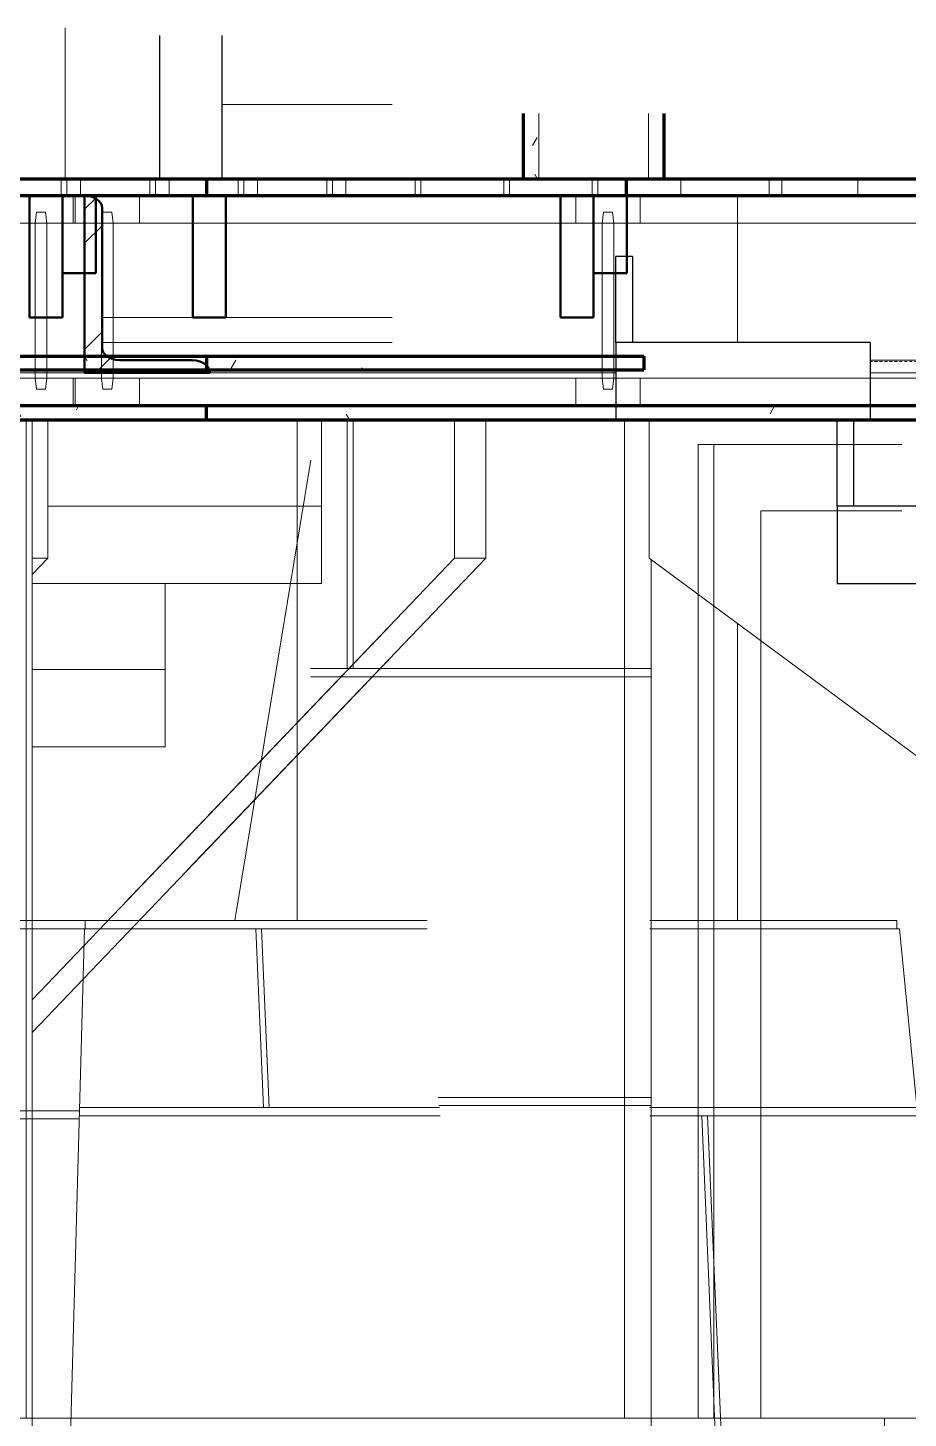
# Model space of a CAD drawing. Header units: inches. Extents: x -536 to 545, y -65 to 280.
# Drawn here: x -167.8 to -128, y 40.5 to 103.3 of the extents above; entities that cross this region are included whole.
import ezdxf

# ---------------------------------------------------------------- set-up
doc = ezdxf.new("R2010")
doc.units = ezdxf.units.IN
doc.header["$MEASUREMENT"] = 0
doc.linetypes.add('Dash 1_16_', pattern=[0.125, 0.0625, -0.0625])
doc.linetypes.add('Hidden 1_8_', pattern=[0.1875, 0.125, -0.0625])
for name, color, linetype, lineweight in [('A-CLNG', 13, 'Continuous', 13), ('A-CLNG-PATT', 13, 'Continuous', 70), ('A-DOOR', 31, 'Continuous', 13), ('A-DOOR-FRAM', 31, 'Continuous', 9), ('A-FLOR', 192, 'Continuous', 13), ('A-FLOR-PATT', 8, 'Continuous', 13), ('A-WALL', 113, 'Continuous', 13), ('A-WALL-PATT', 111, 'Continuous', 13), ('I-WALL', 2, 'Continuous', 13), ('M-HVAC-CDFF', 50, 'Continuous', 9), ('Q-CASE', 31, 'Continuous', 9), ('Q-SPCQ', 91, 'Continuous', 9), ('S-BEAM', 12, 'Continuous', 9), ('S-STRS', 31, 'Continuous', 9)]:
    doc.layers.add(name, color=color, linetype=linetype, lineweight=lineweight)
pattern_1 = [(0, (-318.29, 0), (10.24, 2.56), [0.422, -7.258, 0.422, -7.258, -40.96]), (0, (-318.29, 0), (10.24, 2.56), [-15.36, 0.422, -14.938, 0.422, -7.258, -17.92]), (0, (-318.29, 0), (10.24, 2.56), [-38.4, 0.422, -4.698, 0.422, -12.378]), (120, (-314.45, 1.28), (-7.337025, 7.5881), [0.422, -7.258, 0.422, -7.258, -40.96]), (120, (-314.45, 1.28), (-7.337025, 7.5881), [-15.36, 0.422, -14.938, 0.422, -7.258, -17.92]), (120, (-314.45, 1.28), (-7.337025, 7.5881), [-38.4, 0.422, -4.698, 0.422, -12.378]), (240, (-313.17, 6.4), (-2.902975, -10.1481), [0.422, -7.258, 0.422, -7.258, -40.96]), (240, (-313.17, 6.4), (-2.902975, -10.1481), [-15.36, 0.422, -14.938, 0.422, -7.258, -17.92]), (240, (-313.17, 6.4), (-2.902975, -10.1481), [-38.4, 0.422, -4.698, 0.422, -12.378])]
pattern_2 = [(90, (-213.422, 72.288), (-4, 2e-16), [])]
pattern_3 = [(0, (-213.422, 72.288), (10.24, 2.56), [0.422, -7.258, 0.422, -7.258, -40.96]), (0, (-213.422, 72.288), (10.24, 2.56), [-15.36, 0.422, -14.938, 0.422, -7.258, -17.92]), (0, (-213.422, 72.288), (10.24, 2.56), [-38.4, 0.422, -4.698, 0.422, -12.378]), (120, (-209.582, 73.568), (-7.33703, 7.5881), [0.422, -7.258, 0.422, -7.258, -40.96]), (120, (-209.582, 73.568), (-7.33703, 7.5881), [-15.36, 0.422, -14.938, 0.422, -7.258, -17.92]), (120, (-209.582, 73.568), (-7.33703, 7.5881), [-38.4, 0.422, -4.698, 0.422, -12.378]), (240, (-208.302, 78.688), (-2.90297, -10.1481), [0.422, -7.258, 0.422, -7.258, -40.96]), (240, (-208.302, 78.688), (-2.90297, -10.1481), [-15.36, 0.422, -14.938, 0.422, -7.258, -17.92]), (240, (-208.302, 78.688), (-2.90297, -10.1481), [-38.4, 0.422, -4.698, 0.422, -12.378])]

# ---------------------------------------------------------------- blocks, each defined once
blk = doc.blocks.new('Single-Flush - 36_ x 80_-454776-Fireplace - Angled')
at = {"layer": 'A-DOOR-FRAM'}
for p, q in [((-137.5, 84.5), (-137.5, 40.5)), ((-137.5, 40.5), (-137.5, 84.5)), ((-137.5, 84.5), (-136.793, 84.5)), ((-136.793, 84.5), (-136.793, 40.5)), ((-128.29, 84.5), (-136.793, 84.5)), ((-134.672, 40.5), (-134.672, 81.5)), ((-134.672, 81.5), (-128.29, 81.5))]:
    blk.add_line(p, q, dxfattribs=at)
blk = doc.blocks.new('Trus Joist - TJI - TJI_ 210 _ 9 1_2_-1260010-Fireplace - Angled')
at = {"layer": 'S-BEAM'}
for p, q in [((-120.41, 95.75), (-120.41, 94.5)), ((-117.493, 95.75), (-120.41, 95.75)), ((-117.493, 94.5), (-117.493, 95.75)), ((-119.155, 95), (-119.216, 94.5)), ((-118.748, 95), (-119.155, 95)), ((-118.686, 94.5), (-118.748, 95)), ((-140.12, 94.5), (-120.41, 94.5)), ((-120.41, 94.5), (-117.493, 94.5)), ((-119.216, 94.5), (-119.216, 87.5)), ((-118.686, 87.5), (-118.686, 94.5)), ((-140.12, 87.5), (-120.41, 87.5)), ((-117.493, 87.5), (-120.41, 87.5)), ((-120.41, 87.5), (-120.41, 86.25)), ((-119.216, 87.5), (-119.155, 87)), ((-118.748, 87), (-118.686, 87.5)), ((-117.493, 86.25), (-117.493, 87.5)), ((-119.155, 87), (-118.748, 87)), ((-120.41, 86.25), (-117.493, 86.25))]:
    blk.add_line(p, q, dxfattribs=at)
blk = doc.blocks.new('Trus Joist - TJI - TJI_ 210 _ 9 1_2_-1260011-Fireplace - Angled')
at = {"layer": 'S-BEAM'}
for p, q in [((-143.037, 95.75), (-143.037, 94.5)), ((-140.12, 95.75), (-143.037, 95.75)), ((-140.12, 94.5), (-140.12, 95.75)), ((-141.782, 95), (-141.844, 94.5)), ((-141.375, 95), (-141.782, 95)), ((-141.314, 94.5), (-141.375, 95)), ((-162.748, 94.5), (-143.037, 94.5)), ((-143.037, 94.5), (-140.12, 94.5)), ((-141.844, 94.5), (-141.844, 87.5)), ((-141.314, 87.5), (-141.314, 94.5)), ((-162.748, 87.5), (-143.037, 87.5)), ((-140.12, 87.5), (-143.037, 87.5)), ((-143.037, 87.5), (-143.037, 86.25)), ((-141.844, 87.5), (-141.782, 87)), ((-141.375, 87), (-141.314, 87.5)), ((-140.12, 86.25), (-140.12, 87.5)), ((-141.782, 87), (-141.375, 87)), ((-143.037, 86.25), (-140.12, 86.25))]:
    blk.add_line(p, q, dxfattribs=at)
blk = doc.blocks.new('Trus Joist - TJI - TJI_ 210 _ 9 1_2_-1260012-Fireplace - Angled')
at = {"layer": 'S-BEAM'}
for p, q in [((-165.665, 95.75), (-165.665, 94.5)), ((-162.748, 95.75), (-165.665, 95.75)), ((-162.748, 94.5), (-162.748, 95.75)), ((-164.409, 95), (-164.471, 94.5)), ((-164.003, 95), (-164.409, 95)), ((-163.941, 94.5), (-164.003, 95)), ((-185.375, 94.5), (-165.665, 94.5)), ((-165.665, 94.5), (-162.748, 94.5)), ((-164.471, 94.5), (-164.471, 87.5)), ((-163.941, 87.5), (-163.941, 94.5)), ((-185.375, 87.5), (-165.665, 87.5)), ((-162.748, 87.5), (-165.665, 87.5)), ((-165.665, 87.5), (-165.665, 86.25)), ((-164.471, 87.5), (-164.409, 87)), ((-164.003, 87), (-163.941, 87.5)), ((-162.748, 86.25), (-162.748, 87.5)), ((-164.409, 87), (-164.003, 87)), ((-165.665, 86.25), (-162.748, 86.25))]:
    blk.add_line(p, q, dxfattribs=at)
blk = doc.blocks.new('Casework 8 - Casework 16-1426184-Fireplace - Angled')
at = {"layer": 'Q-CASE'}
for p, q in [((-176.448, 40.5), (-176.448, 85.625)), ((-172.559, 40.5), (-172.559, 85.625)), ((-172.029, 40.5), (-172.029, 85.625)), ((-171.763, 40.5), (-171.763, 85.625)), ((-167.874, 85.625), (-167.874, 40.5)), ((-167.609, 40.5), (-167.609, 85.625))]:
    blk.add_line(p, q, dxfattribs=at)
blk = doc.blocks.new('Casework 10 - Casework 8-1429979-Fireplace - Angled')
at = {"layer": 'Q-CASE'}
for p, q in [((-169.985, 40.5), (-129.072, 40.5)), ((-129.072, 40.5), (-122.708, 40.5)), ((-129.072, 40.5), (-129.072, 38.5))]:
    blk.add_line(p, q, dxfattribs=at)
blk = doc.blocks.new('L-Angle - L8X4X9_16-1195451-Fireplace - Section - South')
at = {"layer": 'S-BEAM'}
h = blk.add_hatch(dxfattribs=at)
h.set_pattern_fill('FP_131', color=256, style=0, pattern_type=2)
h.set_pattern_definition([(45, (-213.422, 72.288), (-3.16784, 3.16784), []), (45, (-213.422, 77.088), (-3.16784, 3.16784), [])])
h.paths.add_polyline_path([(-159.578, 87.75), (-159.598, 87.875), (-159.656, 87.994), (-159.751, 88.101), (-159.877, 88.19), (-160.028, 88.257), (-160.196, 88.298), (-160.373, 88.313), (-163.82, 88.327), (-163.989, 88.368), (-164.139, 88.435), (-164.265, 88.524), (-164.36, 88.631), (-164.419, 88.75), (-164.439, 88.875), (-164.439, 95.188), (-164.459, 95.313), (-164.518, 95.432), (-164.612, 95.538), (-164.738, 95.627), (-164.889, 95.694), (-165.057, 95.736), (-165.234, 95.75), (-165.234, 87.75)], flags=0)
at = {"layer": 'S-BEAM', "lineweight": 50}
for p, q in [((-165.234, 95.75), (-165.234, 87.75)), ((-164.439, 88.875), (-164.439, 95.188)), ((-160.373, 88.313), (-163.643, 88.313)), ((-165.234, 87.75), (-159.578, 87.75))]:
    blk.add_line(p, q, dxfattribs=at)
at = {"layer": 'S-BEAM'}
blk.add_line((-165.234, 87.75), (-166.945, 87.75), dxfattribs=at)
at = {"layer": 'S-BEAM', "lineweight": 50, "flags": 128}
for points in [[(-164.439, 95.188), (-164.459, 95.313), (-164.518, 95.432), (-164.612, 95.538), (-164.738, 95.627), (-164.889, 95.694), (-165.057, 95.736), (-165.234, 95.75)], [(-163.643, 88.313), (-163.82, 88.327), (-163.989, 88.368), (-164.139, 88.435), (-164.265, 88.524), (-164.36, 88.631), (-164.419, 88.75), (-164.439, 88.875)], [(-159.578, 87.75), (-159.598, 87.875), (-159.656, 87.994), (-159.751, 88.101), (-159.877, 88.19), (-160.028, 88.257), (-160.196, 88.298), (-160.373, 88.313)]]:
    blk.add_lwpolyline(points, dxfattribs=at)
blk = doc.blocks.new('Dimension Lumber - 2x6_s-562112-Fireplace - Section - South')
at = {"layer": 'S-BEAM'}
blk.add_line((-164.439, 90.25), (-151.338, 90.25), dxfattribs=at)
blk = doc.blocks.new('Trus Joist - TJI - TJI_ 210 _ 9 1_2_-1260009-Fireplace - Section - South')
at = {"layer": 'S-BEAM'}
for p, q in [((-168.669, 95.75), (-168.669, 94.5)), ((-165.752, 95.75), (-168.669, 95.75)), ((-165.752, 94.5), (-165.752, 95.75)), ((-167.414, 95), (-167.476, 94.5)), ((-167.007, 95), (-167.414, 95)), ((-166.945, 94.5), (-167.007, 95)), ((-188.38, 94.5), (-168.669, 94.5)), ((-168.669, 94.5), (-165.752, 94.5)), ((-167.476, 94.5), (-167.476, 87.5)), ((-166.945, 87.5), (-166.945, 94.5)), ((-188.38, 87.5), (-176.448, 87.5)), ((-171.463, 87.5), (-168.669, 87.5)), ((-165.752, 87.5), (-168.669, 87.5)), ((-168.669, 87.5), (-168.669, 86.25)), ((-167.476, 87.5), (-167.414, 87)), ((-167.007, 87), (-166.945, 87.5)), ((-165.752, 86.25), (-165.752, 87.5)), ((-167.414, 87), (-167.007, 87)), ((-168.669, 86.25), (-165.752, 86.25))]:
    blk.add_line(p, q, dxfattribs=at)
blk = doc.blocks.new('Single-Flush - 32_ x 84_-320254-Fireplace - Section - South')
at = {"layer": 'A-DOOR', "lineweight": 9}
blk.add_line((-180.503, 102.988), (-180.503, 96.5), dxfattribs=at)
at = {"layer": 'A-DOOR', "lineweight": 30}
for p, q in [((-161.845, 102.988), (-161.845, 96.5)), ((-159.016, 96.5), (-159.016, 102.988)), ((-161.845, 96.5), (-159.016, 96.5))]:
    blk.add_line(p, q, dxfattribs=at)
at = {"layer": 'A-DOOR-FRAM'}
for p, q in [((-185.1, 102.988), (-185.1, 96.5)), ((-182.978, 96.5), (-182.978, 102.988)), ((-182.271, 102.988), (-182.271, 96.5))]:
    blk.add_line(p, q, dxfattribs=at)
blk = doc.blocks.new('Casework 8 - Casework 16-1426184-Fireplace - Section - South')
at = {"layer": 'Q-CASE'}
blk.add_line((-167.609, 2.5), (-167.609, 85.625), dxfattribs=at)
blk = doc.blocks.new('L-Angle - L8X4X9_16-V117-Fireplace - Section - East')
at = {"layer": 'S-BEAM'}
for p, q in [((-67.972, 88.313), (-129.722, 88.313)), ((-141.222, 87.75), (-269.323, 87.75)), ((-67.972, 87.75), (-129.722, 87.75))]:
    blk.add_line(p, q, dxfattribs=at)
at = {"layer": 'S-BEAM', "linetype": 'Hidden 1_8_'}
blk.add_line((-67.972, 88.25), (-129.722, 88.25), dxfattribs=at)
blk = doc.blocks.new('Dimension Lumber - 2x6_s-562112-Fireplace - Section - East')
at = {"layer": 'S-BEAM', "lineweight": 50}
for p, q in [((-158.847, 95.75), (-160.347, 95.75)), ((-160.347, 95.75), (-160.347, 90.25)), ((-158.847, 95.75), (-158.847, 90.25)), ((-160.347, 90.25), (-158.847, 90.25))]:
    blk.add_line(p, q, dxfattribs=at)
blk = doc.blocks.new('Dimension Lumber - 2x4-562603-Fireplace - Section - East')
at = {"layer": 'S-BEAM', "lineweight": 50}
for p, q in [((-140.73, 95.75), (-142.23, 95.75)), ((-142.23, 95.75), (-142.23, 92.25)), ((-140.73, 95.75), (-140.73, 92.25)), ((-142.23, 92.25), (-140.73, 92.25))]:
    blk.add_line(p, q, dxfattribs=at)
blk = doc.blocks.new('Trus Joist - TJI - TJI_ 210 _ 9 1_2_-V120-Fireplace - Section - East')
at = {"layer": 'S-BEAM'}
blk.add_line((-141.222, 87.5), (-180.472, 87.5), dxfattribs=at)
blk = doc.blocks.new('Single-Flush - 32_ x 84_-320254-Fireplace - Section - East')
at = {"layer": 'A-DOOR', "linetype": 'Dash 1_16_', "lineweight": 9}
blk.add_line((-201.112, 96.5), (-195.904, 103.335), dxfattribs=at)
at = {"layer": 'A-DOOR-FRAM'}
for p, q in [((-204.112, 103.335), (-204.112, 96.5)), ((-201.112, 96.5), (-201.112, 103.335)), ((-169.112, 103.335), (-169.112, 96.5)), ((-166.112, 96.5), (-166.112, 103.335))]:
    blk.add_line(p, q, dxfattribs=at)
blk = doc.blocks.new('Walls 7 - Walls 7-V122-Fireplace - Section - East')
at = {"layer": 'A-WALL-PATT', "lineweight": 9}
h = blk.add_hatch(dxfattribs=at)
h.set_pattern_fill('FP_151', color=256, style=0, pattern_type=2)
h.set_pattern_definition([(180, (-133.08, 31.2), (-32.39, 143.3), [42.426, 0, 0, 0]), (180, (-131.46, 54.33), (-32.39, 143.3), [42.426, 0, 0, 0]), (180, (-130.38, 69.76), (-32.39, 143.3), [42.426, 0, 0, 0]), (180, (-129.84, 77.47), (-32.39, 143.3), [42.426, 0, 0, 0]), (180, (-128.76, 92.9), (-32.39, 143.3), [42.426, 0, 0, 0]), (180, (-127.68, 108.32), (-32.39, 143.3), [42.426, 0, 0, 0]), (180, (-126.33, 127.6), (-32.39, 143.3), [42.426, 0, 0, 0]), (180, (-125.25, 143.02), (-32.39, 143.3), [42.426, 0, 0, 0]), (180, (-133.1, 30.82), (-32.39, 143.3), [42.426, 0, 0, 0]), (180, (-131.49, 53.96), (-32.39, 143.3), [42.426, 0, 0, 0]), (180, (-130.4, 69.38), (-32.39, 143.3), [42.426, 0, 0, 0]), (180, (-129.87, 77.1), (-32.39, 143.3), [42.426, 0, 0, 0]), (180, (-128.78, 92.52), (-32.39, 143.3), [42.426, 0, 0, 0]), (180, (-127.7, 107.94), (-32.39, 143.3), [42.426, 0, 0, 0]), (180, (-126.35, 127.23), (-32.39, 143.3), [42.426, 0, 0, 0]), (180, (-125.27, 142.65), (-32.39, 143.3), [42.426, 0, 0, 0]), (85.99, (-165.61, 31.196), (-42.427, -0.0005), [22.82, -120.83]), (85.99, (-141.36, 54.333), (-42.427, -0.0005), [15.088, -128.56]), (85.99, (-161.49, 69.757), (-42.427, -0.0005), [7.357, -136.292]), (85.99, (-168.02, 77.47), (-42.427, -0.0005), [15.088, -128.56]), (85.99, (-145.02, 92.894), (-42.427, -0.0005), [15.088, -128.56]), (85.992, (-158.79, 108.32), (-42.427, -0.0005), [18.954, -124.696]), (85.992, (-132.69, 127.6), (-42.427, -0.0005), [15.088, -128.56]), (85.992, (-156.36, 143.023), (-42.427, -0.0005), [8.355, -135.295]), (85.99, (-165.343, 31.196), (-42.427, -0.0005), [22.82, -120.83]), (85.99, (-141.094, 54.333), (-42.427, -0.0005), [15.088, -128.56]), (85.99, (-161.227, 69.757), (-42.427, -0.0005), [7.357, -136.292]), (85.99, (-167.757, 77.47), (-42.427, -0.0005), [15.088, -128.56]), (85.99, (-144.756, 92.894), (-42.427, -0.0005), [15.088, -128.56]), (85.992, (-158.525, 108.32), (-42.427, -0.0005), [18.954, -124.696]), (85.992, (-132.425, 127.6), (-42.427, -0.0005), [15.088, -128.56]), (85.992, (-156.093, 143.023), (-42.427, -0.0005), [8.355, -135.295])])
h.paths.add_polyline_path([(-167.295, -12.5), (-167.248, -10.756), (-167.492, -12.5)], flags=0)
h.paths.add_polyline_path([(-180.472, 2.5), (-166.886, 2.5), (-165.245, 62.619), (-180.472, 62.619), (-180.472, 40.5), (-175.871, 40.5), (-175.871, 38.5), (-180.472, 38.5), (-180.472, 6.92)], flags=0)
h.paths.add_polyline_path([(-186.722, 40.5), (-186.722, 52.79), (-187.583, 40.5)], flags=0)
h = blk.add_hatch(dxfattribs=at)
h.set_pattern_fill('FP_150', color=256, style=0, pattern_type=2)
h.set_pattern_definition([(180, (-103.9, 31.27), (-48.57, 143.74), [42.426, 0, 0, 0]), (180, (-104.89, 54.48), (-48.57, 143.74), [42.426, 0, 0, 0]), (180, (-105.55, 69.95), (-48.57, 143.74), [42.426, 0, 0, 0]), (180, (-105.89, 77.68), (-48.57, 143.74), [42.426, 0, 0, 0]), (180, (-106.55, 93.15), (-48.57, 143.74), [42.426, 0, 0, 0]), (180, (-107.21, 108.63), (-48.57, 143.74), [42.426, 0, 0, 0]), (180, (-108.03, 127.97), (-48.57, 143.74), [42.426, 0, 0, 0]), (180, (-108.7, 143.44), (-48.57, 143.74), [42.426, 0, 0, 0]), (180, (-103.88, 30.9), (-48.57, 143.74), [42.426, 0, 0, 0]), (180, (-104.88, 54.1), (-48.57, 143.74), [42.426, 0, 0, 0]), (180, (-105.54, 69.57), (-48.57, 143.74), [42.426, 0, 0, 0]), (180, (-105.87, 77.31), (-48.57, 143.74), [42.426, 0, 0, 0]), (180, (-106.53, 92.78), (-48.57, 143.74), [42.426, 0, 0, 0]), (180, (-107.19, 108.25), (-48.57, 143.74), [42.426, 0, 0, 0]), (180, (-108.02, 127.59), (-48.57, 143.74), [42.426, 0, 0, 0]), (180, (-108.68, 143.06), (-48.57, 143.74), [42.426, 0, 0, 0]), (92.45, (-136.427, 31.267), (-42.427, 0.0001), [22.854, -121.015]), (92.45, (-114.79, 54.475), (-42.427, 0.0001), [15.11, -128.758]), (92.45, (-136.667, 69.946), (-42.427, 0.0001), [7.368, -136.5]), (92.45, (-144.07, 77.68), (-42.427, 0.0001), [15.11, -128.758]), (92.45, (-122.81, 93.154), (-42.427, 0.0001), [15.11, -128.758]), (92.45, (-138.32, 108.626), (-42.427, 0.0001), [18.983, -124.886]), (92.45, (-114.4, 127.965), (-42.427, 0.0001), [15.11, -128.758]), (92.45, (-139.81, 143.437), (-42.427, 0.0001), [8.367, -135.5]), (92.45, (-136.16, 31.267), (-42.427, 0.0001), [22.854, -121.015]), (92.45, (-114.527, 54.475), (-42.427, 0.0001), [15.11, -128.758]), (92.45, (-136.4, 69.946), (-42.427, 0.0001), [7.368, -136.5]), (92.45, (-143.803, 77.68), (-42.427, 0.0001), [15.11, -128.758]), (92.45, (-122.545, 93.154), (-42.427, 0.0001), [15.11, -128.758]), (92.45, (-138.056, 108.626), (-42.427, 0.0001), [18.983, -124.886]), (92.45, (-114.134, 127.965), (-42.427, 0.0001), [15.11, -128.758]), (92.45, (-139.545, 143.437), (-42.427, 0.0001), [8.367, -135.5])])
h.paths.add_polyline_path([(-167.099, -12.5), (-167.248, -10.756), (-167.295, -12.5)], flags=0)
h.paths.add_polyline_path([(-166.886, 2.5), (-144.071, 2.5), (-145.709, 14.386), (-147.623, 34.051), (-149.538, 59.151), (-149.753, 62.619), (-165.245, 62.619), (-166.765, 6.92)], flags=0)
h.paths.add_polyline_path([(-122.547, 2.5), (-128.401, 62.619), (-139.682, 62.619), (-139.682, 23.46), (-140.147, 6.92), (-140.565, 2.5), (-134.958, 2.5)], flags=0)
at = {"layer": 'A-WALL', "lineweight": 18}
for p, q in [((-180.472, 62.619), (-165.245, 62.619)), ((-165.245, 62.619), (-166.886, 2.5)), ((-165.245, 62.619), (-149.753, 62.619)), ((-139.682, 62.619), (-128.401, 62.619)), ((-122.547, 2.5), (-128.401, 62.619))]:
    blk.add_line(p, q, dxfattribs=at)
blk = doc.blocks.new('Specialty Equipment 1 - Specialty Equipment 1-V123-Fireplace - Section - East')
at = {"layer": 'Q-SPCQ'}
blk.add_line((-155.009, 83.794), (-158.438, 62.994), dxfattribs=at)
blk = doc.blocks.new('Casework 50 - Casework 8-V125-Fireplace - Section - East')
at = {"layer": 'Q-CASE'}
for p, q in [((-180.472, 62.994), (-165.202, 62.994)), ((-165.202, 62.994), (-149.753, 62.994)), ((-165.202, 62.994), (-165.202, 62.619)), ((-139.682, 62.994), (-128.517, 62.994)), ((-128.517, 62.619), (-128.517, 62.994)), ((-149.753, 62.619), (-165.202, 62.619)), ((-128.517, 62.619), (-139.682, 62.619))]:
    blk.add_line(p, q, dxfattribs=at)
blk = doc.blocks.new('FP_128-Fireplace - Section - East')
at = {"layer": 'M-HVAC-CDFF'}
for p, q in [((-139.623, 2.5), (-139.623, 79.289)), ((-146.751, 74.375), (-147.623, 74.375)), ((-145.889, 74.375), (-146.751, 74.375)), ((-145.048, 74.375), (-145.889, 74.375)), ((-144.178, 74.375), (-145.048, 74.375)), ((-145.048, 74.375), (-145.048, 74.375)), ((-143.355, 74.375), (-144.178, 74.375)), ((-142.59, 74.375), (-143.355, 74.375)), ((-141.895, 74.375), (-142.59, 74.375)), ((-141.279, 74.375), (-141.895, 74.375)), ((-140.749, 74.375), (-141.279, 74.375)), ((-140.314, 74.375), (-140.749, 74.375)), ((-139.98, 74.375), (-140.314, 74.375)), ((-139.75, 74.375), (-139.98, 74.375)), ((-139.629, 74.375), (-139.75, 74.375)), ((-146.751, 74), (-147.623, 74)), ((-145.889, 74), (-146.751, 74)), ((-145.048, 74), (-145.889, 74)), ((-144.178, 74), (-145.048, 74)), ((-145.048, 74), (-145.048, 74)), ((-143.355, 74), (-144.178, 74)), ((-142.59, 74), (-143.355, 74)), ((-141.895, 74), (-142.59, 74)), ((-141.279, 74), (-141.895, 74)), ((-140.749, 74), (-141.279, 74)), ((-140.314, 74), (-140.749, 74)), ((-139.98, 74), (-140.314, 74)), ((-139.75, 74), (-139.98, 74)), ((-139.629, 74), (-139.75, 74)), ((-146.751, 55), (-147.623, 55)), ((-145.889, 55), (-146.751, 55)), ((-145.048, 55), (-145.889, 55)), ((-144.178, 55), (-145.048, 55)), ((-145.048, 55), (-145.048, 55)), ((-143.355, 55), (-144.178, 55)), ((-142.59, 55), (-143.355, 55)), ((-141.895, 55), (-142.59, 55)), ((-141.279, 55), (-141.895, 55)), ((-140.749, 55), (-141.279, 55)), ((-140.314, 55), (-140.749, 55)), ((-139.98, 55), (-140.314, 55)), ((-139.75, 55), (-139.98, 55)), ((-139.629, 55), (-139.75, 55)), ((-146.751, 54.625), (-147.623, 54.625)), ((-145.889, 54.625), (-146.751, 54.625)), ((-145.048, 54.625), (-145.889, 54.625)), ((-144.178, 54.625), (-145.048, 54.625)), ((-145.048, 54.625), (-145.048, 54.625)), ((-143.355, 54.625), (-144.178, 54.625)), ((-142.59, 54.625), (-143.355, 54.625)), ((-141.895, 54.625), (-142.59, 54.625)), ((-141.279, 54.625), (-141.895, 54.625)), ((-140.749, 54.625), (-141.279, 54.625)), ((-140.314, 54.625), (-140.749, 54.625)), ((-139.98, 54.625), (-140.314, 54.625)), ((-139.75, 54.625), (-139.98, 54.625)), ((-139.629, 54.625), (-139.75, 54.625))]:
    blk.add_line(p, q, dxfattribs=at)
blk = doc.blocks.new('FP_129-Fireplace - Section - East')
at = {"layer": 'M-HVAC-CDFF'}
for p, q in [((-155.623, 85.625), (-155.623, 62.994)), ((-153.361, 74.375), (-153.361, 85.625)), ((-153.092, 74.375), (-153.092, 85.625)), ((-154.72, 74.375), (-155.017, 74.375)), ((-154.219, 74.375), (-154.72, 74.375)), ((-153.623, 74.375), (-154.219, 74.375)), ((-152.938, 74.375), (-153.623, 74.375)), ((-152.176, 74.375), (-152.938, 74.375)), ((-151.348, 74.375), (-152.176, 74.375)), ((-150.465, 74.375), (-151.348, 74.375)), ((-149.541, 74.375), (-150.465, 74.375)), ((-148.59, 74.375), (-149.541, 74.375)), ((-147.623, 74.375), (-148.59, 74.375)), ((-154.72, 74), (-155.003, 74)), ((-154.219, 74), (-154.72, 74)), ((-153.623, 74), (-154.219, 74)), ((-152.938, 74), (-153.623, 74)), ((-152.176, 74), (-152.938, 74)), ((-151.348, 74), (-152.176, 74)), ((-150.465, 74), (-151.348, 74)), ((-149.541, 74), (-150.465, 74)), ((-148.59, 74), (-149.541, 74)), ((-147.623, 74), (-148.59, 74)), ((-148.59, 55), (-149.251, 55)), ((-147.623, 55), (-148.59, 55)), ((-148.59, 54.625), (-149.223, 54.625)), ((-147.623, 54.625), (-148.59, 54.625)), ((-147.623, 39.5), (-148.077, 39.5)), ((-147.623, 39.125), (-148.047, 39.125))]:
    blk.add_line(p, q, dxfattribs=at)
blk = doc.blocks.new('Air Terminals 1 - Air Terminals 1-V127-Fireplace - Section - East')
at = {"layer": 'M-HVAC-CDFF'}
for name in ['FP_129-Fireplace - Section - East', 'FP_128-Fireplace - Section - East']:
    blk.add_blockref(name, (0, 0), dxfattribs=at)

msp = doc.modelspace()

# ---------------------------------------------------------------- hatches: boundary and pattern name
at = {"layer": 'A-CLNG-PATT', "lineweight": 9}
h = msp.add_hatch(dxfattribs=at)
h.set_pattern_fill('FP_149', color=256, style=0, pattern_type=2)
h.set_pattern_definition([(0, (-166.035, 0), (10.24, 2.56), [0.422, -7.258, 0.422, -7.258, -40.96]), (0, (-166.035, 0), (10.24, 2.56), [-15.36, 0.422, -14.938, 0.422, -7.258, -17.92]), (0, (-166.035, 0), (10.24, 2.56), [-38.4, 0.422, -4.698, 0.422, -12.378]), (120, (-162.195, 1.28), (-7.337025, 7.5881), [0.422, -7.258, 0.422, -7.258, -40.96]), (120, (-162.195, 1.28), (-7.337025, 7.5881), [-15.36, 0.422, -14.938, 0.422, -7.258, -17.92]), (120, (-162.195, 1.28), (-7.337025, 7.5881), [-38.4, 0.422, -4.698, 0.422, -12.378]), (240, (-160.915, 6.4), (-2.902975, -10.1481), [0.422, -7.258, 0.422, -7.258, -40.96]), (240, (-160.915, 6.4), (-2.902975, -10.1481), [-15.36, 0.422, -14.938, 0.422, -7.258, -17.92]), (240, (-160.915, 6.4), (-2.902975, -10.1481), [-38.4, 0.422, -4.698, 0.422, -12.378])])
h.paths.add_polyline_path([(-139.96087, 87.875), (-139.96087, 88.5), (-203.88, 88.5), (-203.88, 87.875), (-141.67653, 87.875)], flags=0)
h = msp.add_hatch(dxfattribs=at)
h.set_pattern_fill('FP_129', color=256, style=0, pattern_type=2)
h.set_pattern_definition(pattern_3)
h.paths.add_polyline_path([(-159.72322, 87.875), (-151.33796, 87.875), (-151.33796, 88.5), (-159.72322, 88.5)], flags=0)
h = msp.add_hatch(dxfattribs=at)
h.set_pattern_fill('FP_90', color=256, style=0, pattern_type=2)
h.set_pattern_definition(pattern_1)
h.paths.add_polyline_path([(-91.32661, 85.625), (-88.83653, 85.625), (-88.83653, 86.25), (-277.98927, 86.25), (-277.98927, 85.625), (-105.68527, 85.625)], flags=0)
h = msp.add_hatch(dxfattribs=at)
h.set_pattern_fill('FP_129', color=256, style=0, pattern_type=2)
h.set_pattern_definition(pattern_3)
h.paths.add_polyline_path([(-166.85896, 85.625), (-159.72322, 85.625), (-159.72322, 86.25), (-246.3826, 86.25), (-246.3826, 85.625), (-170.73921, 85.625)], flags=0)
at = {"layer": 'A-FLOR-PATT', "lineweight": 9}
h = msp.add_hatch(dxfattribs=at)
h.set_pattern_fill('FP_87', color=256, style=0, pattern_type=2)
h.set_pattern_definition([(90, (-318.29, 0), (-4, 2e-16), [])])
h.paths.add_polyline_path([(-91.32661, 95.75), (-88.83653, 95.75), (-88.83653, 96.5), (-277.98927, 96.5), (-277.98927, 95.75), (-105.68527, 95.75)], flags=0)
h = msp.add_hatch(dxfattribs=at)
h.set_pattern_fill('FP_127', color=256, style=0, pattern_type=2)
h.set_pattern_definition(pattern_2)
h.paths.add_polyline_path([(-159.72322, 95.75), (-159.72322, 96.5), (-249.21103, 96.5), (-249.21103, 95.75), (-166.85896, 95.75)], flags=0)
h = msp.add_hatch(dxfattribs=at)
h.set_pattern_fill('FP_146', color=256, style=0, pattern_type=2)
h.set_pattern_definition([(90, (-166.035, 0), (-4, 2e-16), [])])
h.paths.add_polyline_path([(-175.26778, 95.75), (-140.74626, 95.75), (-140.74626, 96.5), (-203.88, 96.5), (-203.88, 95.75), (-188.70428, 95.75)], flags=0)
h = msp.add_hatch(dxfattribs=at)
h.set_pattern_fill('FP_127', color=256, style=0, pattern_type=2)
h.set_pattern_definition(pattern_2)
h.paths.add_polyline_path([(-159.72322, 95.75), (-151.33796, 95.75), (-151.33796, 96.5), (-159.72322, 96.5)], flags=0)
at = {"layer": 'A-WALL-PATT', "lineweight": 9}
h = msp.add_hatch(dxfattribs=at)
h.set_pattern_fill('FP_90', color=256, style=0, pattern_type=2)
h.set_pattern_definition(pattern_1)
h.paths.add_polyline_path([(-144.69796, 96.5), (-144.69796, 99.46832), (-145.40507, 99.46832), (-145.40507, 96.5)], flags=0)
h = msp.add_hatch(dxfattribs=at)
h.set_pattern_fill('FP_90', color=256, style=0, pattern_type=2)
h.set_pattern_definition(pattern_1)
h.paths.add_polyline_path([(-139.74822, 96.5), (-139.04111, 96.5), (-139.04111, 99.46832), (-139.74822, 99.46832)], flags=0)

# ---------------------------------------------------------------- linework, layer by layer
at = {"layer": 'A-CLNG', "lineweight": 70}
for p, q in [((-269.32265, 88.5), (-139.96087, 88.5)), ((-159.72322, 88.5), (-159.72322, 87.875)), ((-139.96087, 88.5), (-139.96087, 87.875)), ((-269.32265, 87.875), (-139.96087, 87.875)), ((-88.83653, 86.25), (-246.3826, 86.25)), ((-159.72322, 85.625), (-159.72322, 86.25)), ((-277.98927, 85.625), (-88.83653, 85.625))]:
    msp.add_line(p, q, dxfattribs=at)
at = {"layer": 'A-FLOR', "lineweight": 70}
for p, q in [((-48.25061, 96.5), (-277.98927, 96.5)), ((-159.72322, 96.5), (-159.72322, 95.75)), ((-140.74626, 95.75), (-140.74626, 96.5)), ((-269.32265, 95.75), (-87.35256, 95.75))]:
    msp.add_line(p, q, dxfattribs=at)
at = {"layer": 'A-FLOR', "lineweight": 18}
msp.add_line((-133.72223, 96.5), (-133.72223, 95.75), dxfattribs=at)
at = {"layer": 'A-WALL', "lineweight": 18}
for p, q in [((-144.69796, 99.46832), (-144.69796, 96.5)), ((-139.74822, 99.46832), (-139.74822, 96.5)), ((-135.72223, 89.11111), (-135.72223, 95.75)), ((-135.72223, 62.99386), (-135.72223, 76.40687))]:
    msp.add_line(p, q, dxfattribs=at)
at = {"layer": 'I-WALL', "lineweight": 70}
for p, q in [((-145.40507, 99.46832), (-145.40507, 96.5)), ((-139.04111, 96.5), (-139.04111, 99.46832))]:
    msp.add_line(p, q, dxfattribs=at)
at = {"layer": 'I-WALL', "lineweight": 18}
msp.add_line((-140.82751, 40.5), (-140.82751, 85.625), dxfattribs=at)
at = {"layer": 'S-STRS'}
for p, q in [((-151.33796, 99.86538), (-159.01612, 99.86538)), ((-151.33796, 89.11111), (-164.43892, 89.11111)), ((-164.43892, 89.11111), (-151.33796, 89.11111)), ((-143.92111, 85.61111), (-167.60918, 85.61111)), ((-151.33796, 85.61111), (-167.60918, 85.61111)), ((-166.90208, 79.36242), (-166.90208, 85.61111)), ((-166.90208, 79.36242), (-166.90208, 85.61111)), ((-154.52771, 85.61111), (-154.52771, 78.22222)), ((-154.52771, 85.61111), (-154.52771, 78.22222)), ((-148.5173, 85.61111), (-148.5173, 79.36242)), ((-147.10309, 79.36242), (-147.10309, 85.61111)), ((-139.72223, 79.36242), (-139.72223, 85.61111)), ((-166.90208, 81.72222), (-154.52771, 81.72222)), ((-154.52771, 81.72222), (-166.90208, 81.72222)), ((-166.90208, 81.72222), (-154.52771, 81.72222)), ((-154.52771, 81.72222), (-166.90208, 81.72222)), ((-167.60918, 79.36242), (-166.90208, 79.36242)), ((-167.60918, 78.62353), (-166.90208, 79.36242)), ((-167.60918, 79.36242), (-166.90208, 79.36242)), ((-167.60918, 78.62353), (-166.90208, 79.36242)), ((-148.5173, 79.36242), (-163.44114, 63.7678)), ((-160.61272, 65.24558), (-147.10309, 79.36242)), ((-148.5173, 79.36242), (-147.10309, 79.36242)), ((-72.91595, 30), (-139.72223, 79.36242)), ((-154.52771, 78.22222), (-167.60918, 78.22222)), ((-154.52771, 78.22222), (-167.60918, 78.22222)), ((-161.59878, 78.22222), (-161.59878, 70.83333)), ((-161.59878, 78.22222), (-161.59878, 70.83333)), ((-151.33796, 76.41498), (-167.60918, 59.41242)), ((-167.60918, 57.93464), (-151.33796, 74.9372)), ((-167.60918, 74.33333), (-161.59877, 74.33333)), ((-161.59877, 74.33333), (-167.60918, 74.33333)), ((-167.60918, 74.33333), (-161.59878, 74.33333)), ((-161.59878, 74.33333), (-167.60918, 74.33333)), ((-161.59877, 70.83333), (-167.60918, 70.83333)), ((-161.59878, 70.83333), (-167.60918, 70.83333))]:
    msp.add_line(p, q, dxfattribs=at)
at = {"layer": 'S-STRS', "lineweight": 30}
for p, q in [((-141.22223, 89.11111), (-141.22223, 93)), ((-140.47223, 93), (-141.22223, 93)), ((-140.47223, 93), (-140.47223, 89.11111)), ((-140.47223, 89.11111), (-141.22223, 89.11111)), ((-129.72223, 89.11111), (-141.22223, 89.11111)), ((-141.22223, 89.11111), (-141.22223, 85.61111)), ((-129.72223, 89.11111), (-129.72223, 85.61111)), ((-141.22223, 85.61111), (-129.72223, 85.61111)), ((-131.22223, 81.72222), (-131.22223, 85.61111)), ((-130.47223, 85.61111), (-131.22223, 85.61111)), ((-130.47223, 85.61111), (-130.47223, 81.72222)), ((-119.72223, 81.72222), (-131.22223, 81.72222)), ((-131.22223, 81.72222), (-131.22223, 78.22222)), ((-130.47223, 81.72222), (-131.22223, 81.72222)), ((-131.22223, 78.22222), (-119.72223, 78.22222))]:
    msp.add_line(p, q, dxfattribs=at)

# ---------------------------------------------------------------- block references
at = {"layer": 'A-DOOR', "lineweight": 18}
for name in ['Single-Flush - 32_ x 84_-320254-Fireplace - Section - East', 'Single-Flush - 36_ x 80_-454776-Fireplace - Angled']:
    msp.add_blockref(name, (0, 0), dxfattribs=at)
at = {"layer": 'A-DOOR', "lineweight": 9}
msp.add_blockref('Single-Flush - 32_ x 84_-320254-Fireplace - Section - South', (0, 0), dxfattribs=at)
at = {"layer": 'A-WALL', "lineweight": 18}
msp.add_blockref('Walls 7 - Walls 7-V122-Fireplace - Section - East', (0, 0), dxfattribs=at)
at = {"layer": 'M-HVAC-CDFF'}
msp.add_blockref('Air Terminals 1 - Air Terminals 1-V127-Fireplace - Section - East', (0, 0), dxfattribs=at)
at = {"layer": 'Q-CASE'}
for name in ['Casework 8 - Casework 16-1426184-Fireplace - Section - South', 'Casework 8 - Casework 16-1426184-Fireplace - Angled', 'Casework 50 - Casework 8-V125-Fireplace - Section - East', 'Casework 10 - Casework 8-1429979-Fireplace - Angled']:
    msp.add_blockref(name, (0, 0), dxfattribs=at)
at = {"layer": 'Q-SPCQ'}
msp.add_blockref('Specialty Equipment 1 - Specialty Equipment 1-V123-Fireplace - Section - East', (0, 0), dxfattribs=at)
at = {"layer": 'S-BEAM'}
for name, p in [('L-Angle - L8X4X9_16-V117-Fireplace - Section - East', (0, 0)), ('Trus Joist - TJI - TJI_ 210 _ 9 1_2_-1260009-Fireplace - Section - South', (0, 0)), ('Trus Joist - TJI - TJI_ 210 _ 9 1_2_-1260012-Fireplace - Angled', (0, 0)), ('Dimension Lumber - 2x6_s-562112-Fireplace - Section - East', (-7.38293, 0)), ('L-Angle - L8X4X9_16-1195451-Fireplace - Section - South', (0, 0)), ('Dimension Lumber - 2x4-562603-Fireplace - Section - East', (-24, 0)), ('Trus Joist - TJI - TJI_ 210 _ 9 1_2_-1260011-Fireplace - Angled', (0, 0)), ('Dimension Lumber - 2x6_s-562112-Fireplace - Section - East', (0, 0)), ('Dimension Lumber - 2x6_s-562112-Fireplace - Section - East', (16.61707, 0)), ('Dimension Lumber - 2x4-562603-Fireplace - Section - East', (0, 0)), ('Trus Joist - TJI - TJI_ 210 _ 9 1_2_-1260010-Fireplace - Angled', (0, 0)), ('Dimension Lumber - 2x6_s-562112-Fireplace - Section - South', (0, 0)), ('Trus Joist - TJI - TJI_ 210 _ 9 1_2_-V120-Fireplace - Section - East', (0, 0))]:
    msp.add_blockref(name, p, dxfattribs=at)

doc.saveas('drawing.dxf')
